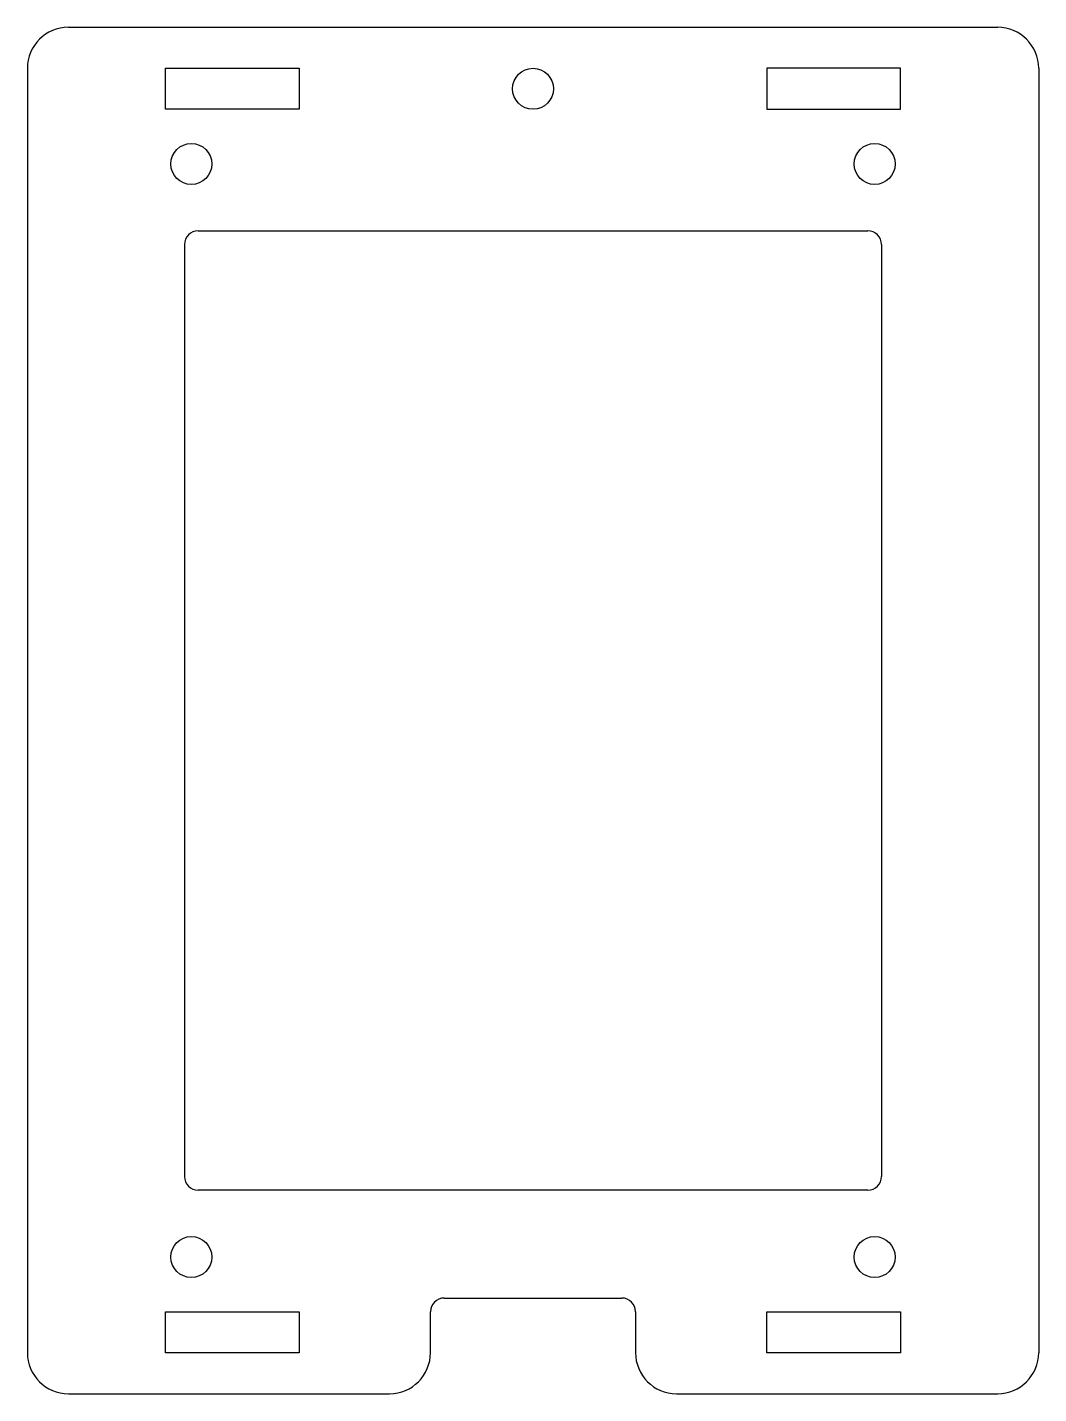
# Model space of a CAD drawing. Extents: x -74 to 0, y -80 to 20.
import ezdxf

# ---------------------------------------------------------------- set-up
doc = ezdxf.new("R2010")
doc.units = 0
doc.layers.get('0').update_dxf_attribs({"linetype": 'continuous'})

# ---------------------------------------------------------------- blocks, each defined once
blk = doc.blocks.new('FILLET005')
at = {"color": 0}
for p, q in [((-71, 20), (-3, 20)), ((-74, 17), (-74, -77)), ((-63.9, 17), (-54.1, 17)), ((-63.9, 14), (-63.9, 17)), ((-54.1, 17), (-54.1, 14)), ((-19.9, 17), (-19.9, 14)), ((-10.1, 17), (-19.9, 17)), ((-10.1, 14), (-10.1, 17)), ((0, 17), (0, -77)), ((-54.1, 14), (-63.9, 14)), ((-19.9, 14), (-10.1, 14)), ((-61.5, 5.1), (-12.5, 5.1)), ((-62.5, 4.1), (-62.5, -64.1)), ((-11.5, 4.1), (-11.5, -64.1)), ((-12.5, -65.1), (-61.5, -65.1)), ((-43.5, -73), (-30.5, -73)), ((-63.9, -74), (-54.1, -74)), ((-63.9, -77), (-63.9, -74)), ((-54.1, -74), (-54.1, -77)), ((-44.5, -77), (-44.5, -74)), ((-29.5, -74), (-29.5, -77)), ((-19.9, -74), (-10.1, -74)), ((-19.9, -77), (-19.9, -74)), ((-10.1, -74), (-10.1, -77)), ((-54.1, -77), (-63.9, -77)), ((-10.1, -77), (-19.9, -77)), ((-71, -80), (-47.5, -80)), ((-26.5, -80), (-3, -80))]:
    blk.add_line(p, q, dxfattribs=at)
for centre in [(-37, 15.5), (-62, 10), (-12, 10), (-62, -70), (-12, -70)]:
    blk.add_circle(centre, 1.5, dxfattribs=at)
for centre, radius, start, end in [((-71, 17), 3, 90, -180), ((-3, 17), 3, 0, 90), ((-61.5, 4.1), 1, 90, -180), ((-12.5, 4.1), 1, 0, 90), ((-61.5, -64.1), 1, -180, -90), ((-12.5, -64.1), 1, -90, 0), ((-43.5, -74), 1, 90, -180), ((-30.5, -74), 1, 0, 90), ((-71, -77), 3, -180, -90), ((-47.5, -77), 3, -90, 0), ((-26.5, -77), 3, -180, -90), ((-3, -77), 3, -90, 0)]:
    blk.add_arc(centre, radius, start, end, dxfattribs=at)

msp = doc.modelspace()

# ---------------------------------------------------------------- block references
at = {"color": 0}
msp.add_blockref('FILLET005', (0, 0), dxfattribs=at)

doc.saveas('drawing.dxf')
